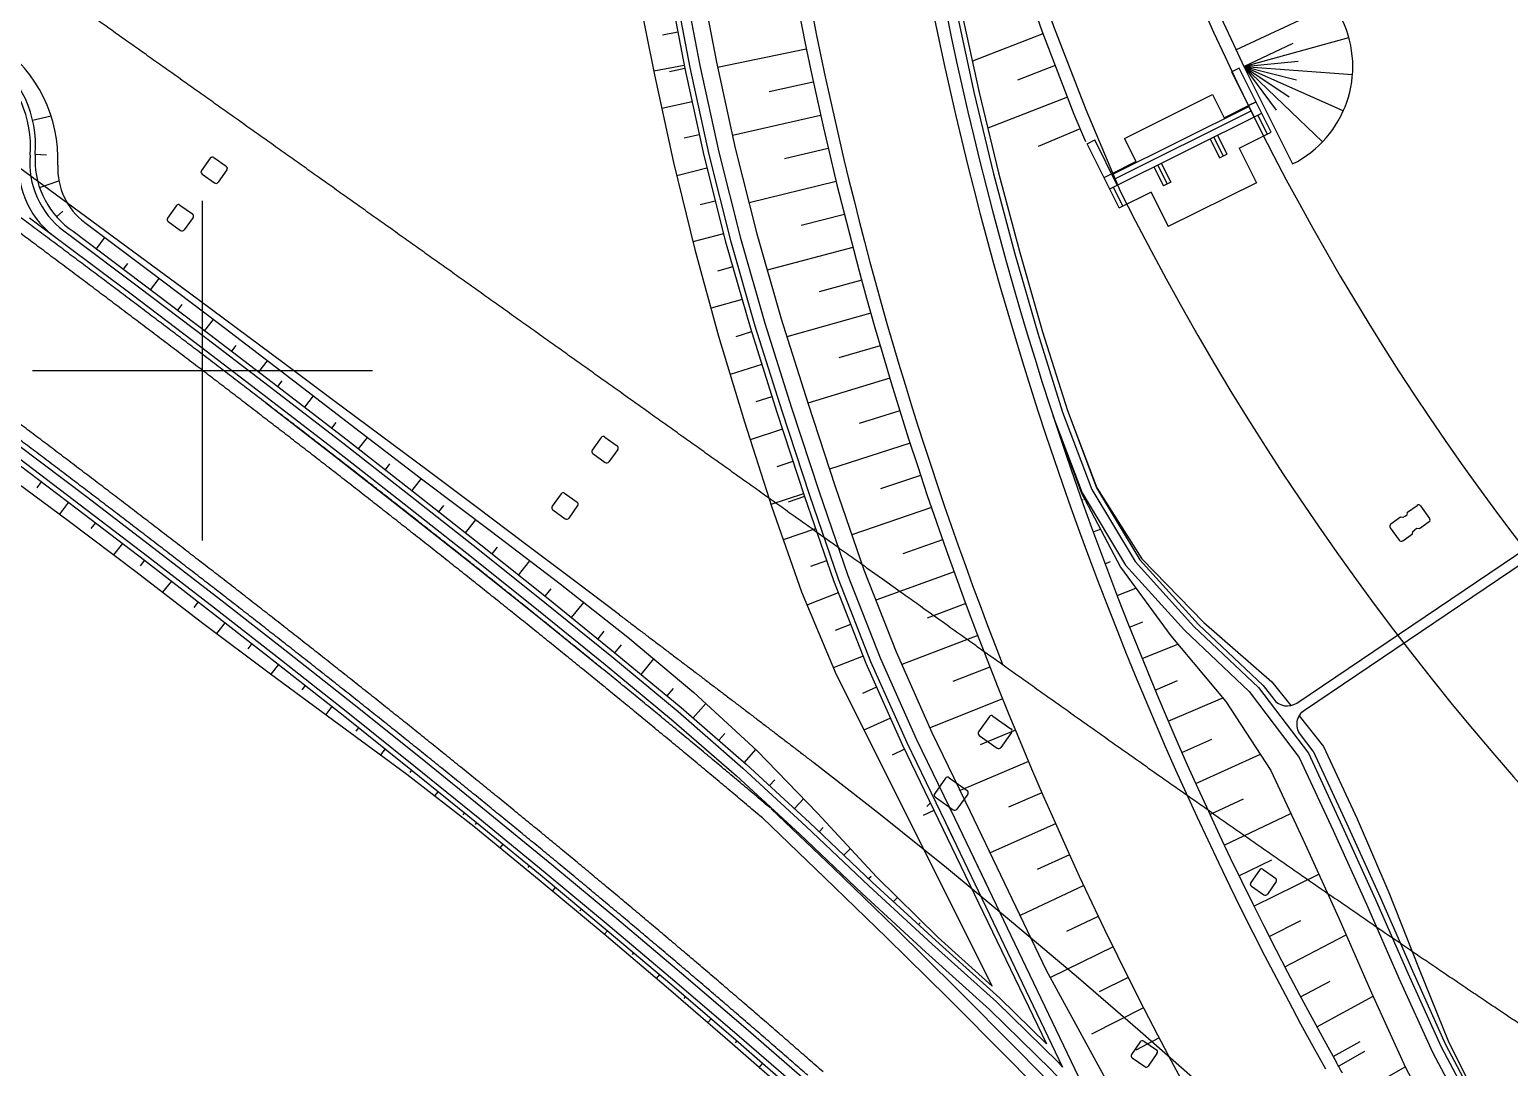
# Model space of a CAD drawing. Header units: inches. Extents: x 499362 to 502582, y 2541888 to 2545349.
# Drawn here: x 501089.8 to 501176.9, y 2543459 to 2543520.1 of the extents above; entities that cross this region are included whole.
import ezdxf

# ---------------------------------------------------------------- set-up
doc = ezdxf.new("R2010")
doc.units = ezdxf.units.IN
for name, color, linetype in [('0-段落划分', 2, 'Continuous'), ('坐标网', 2, 'Continuous'), ('桥-立柱', 5, 'Continuous')]:
    doc.layers.add(name, color=color, linetype=linetype)

# ---------------------------------------------------------------- blocks, each defined once
blk = doc.blocks.new('A$C035667EC')
at = {"layer": '桥-立柱', "color": 1, "linetype": 'Continuous'}
for p, q in [((501161.032, 2543517.809), (501160.584, 2543517.586)), ((501161.907, 2543514.928), (501160.584, 2543517.586)), ((501162.912, 2543514.031), (501161.032, 2543517.809)), ((501154.269, 2543513.666), (501159.461, 2543516.251)), ((501159.461, 2543516.251), (501160.141, 2543514.886)), ((501161.573, 2543515.599), (501162.021, 2543515.822)), ((501162.021, 2543515.822), (501161.573, 2543515.599)), ((501153.403, 2543510.694), (501162.355, 2543515.15)), ((501153.539, 2543511.543), (501161.596, 2543515.554)), ((501153.672, 2543511.275), (501161.729, 2543515.286)), ((501160.141, 2543514.886), (501161.573, 2543515.599)), ((501162.688, 2543513.92), (501162.131, 2543515.039)), ((501152.079, 2543513.353), (501152.527, 2543513.576)), ((501153.96, 2543509.575), (501152.079, 2543513.353)), ((501153.851, 2543510.917), (501152.527, 2543513.576)), ((501154.269, 2543513.666), (501154.949, 2543512.301)), ((501159.318, 2543513.638), (501159.875, 2543512.519)), ((501159.526, 2543513.742), (501160.083, 2543512.623)), ((501159.75, 2543513.854), (501160.307, 2543512.735)), ((501161.014, 2543513.087), (501161.301, 2543513.229)), ((501161.301, 2543513.229), (501162.912, 2543514.031)), ((501100.456, 2543512.512), (501099.934, 2543511.779)), ((501100.665, 2543512.548), (501101.398, 2543512.026)), ((501153.513, 2543511.587), (501154.949, 2543512.301)), ((501159.875, 2543512.519), (501160.307, 2543512.735)), ((501161.032, 2543513.096), (501162.046, 2543511.059)), ((501099.97, 2543511.57), (501100.703, 2543511.048)), ((501101.434, 2543511.817), (501100.912, 2543511.083)), ((501153.069, 2543511.365), (501153.516, 2543511.588)), ((501156.008, 2543511.991), (501156.565, 2543510.872)), ((501156.232, 2543512.102), (501156.789, 2543510.983)), ((501156.441, 2543512.206), (501156.998, 2543511.087)), ((501154.184, 2543509.686), (501153.627, 2543510.805)), ((501156.998, 2543511.087), (501156.565, 2543510.872)), ((501162.046, 2543511.059), (501156.854, 2543508.474)), ((501098.464, 2543509.71), (501097.942, 2543508.976)), ((501098.673, 2543509.745), (501099.407, 2543509.224)), ((501153.96, 2543509.575), (501155.858, 2543510.52)), ((501155.84, 2543510.511), (501156.854, 2543508.474)), ((501099.442, 2543509.015), (501098.921, 2543508.281)), ((501097.978, 2543508.767), (501098.711, 2543508.246)), ((501123.465, 2543496.056), (501122.942, 2543495.323)), ((501123.674, 2543496.091), (501124.407, 2543495.569)), ((501122.977, 2543495.114), (501123.71, 2543494.592)), ((501124.442, 2543495.359), (501123.919, 2543494.627)), ((501121.106, 2543492.749), (501120.584, 2543492.016)), ((501121.316, 2543492.784), (501122.048, 2543492.261)), ((501120.619, 2543491.807), (501121.352, 2543491.284)), ((501122.083, 2543492.052), (501121.561, 2543491.319)), ((501170.786, 2543491.432), (501170.664, 2543491.344)), ((501170.786, 2543491.432), (501170.907, 2543491.519)), ((501170.907, 2543491.519), (501170.93, 2543491.659)), ((501170.93, 2543491.659), (501171.499, 2543492.067)), ((501171.708, 2543492.033), (501172.233, 2543491.302)), ((501169.922, 2543490.749), (501170.447, 2543490.018)), ((501170.524, 2543491.367), (501169.956, 2543490.958)), ((501170.664, 2543491.344), (501170.524, 2543491.367)), ((501171.225, 2543490.393), (501171.247, 2543490.532)), ((501171.247, 2543490.532), (501171.369, 2543490.62)), ((501171.491, 2543490.707), (501171.369, 2543490.62)), ((501171.631, 2543490.684), (501171.491, 2543490.707)), ((501172.199, 2543491.093), (501171.631, 2543490.684)), ((501170.656, 2543489.984), (501171.225, 2543490.393)), ((501146.322, 2543479.633), (501145.685, 2543478.736)), ((501146.532, 2543479.668), (501147.591, 2543478.914)), ((501145.72, 2543478.527), (501146.779, 2543477.773)), ((501147.626, 2543478.705), (501146.989, 2543477.809)), ((501143.74, 2543476.002), (501143.102, 2543475.106)), ((501143.949, 2543476.038), (501145.008, 2543475.284)), ((501143.138, 2543474.897), (501144.197, 2543474.143)), ((501145.044, 2543475.075), (501144.406, 2543474.179)), ((501162.218, 2543470.602), (501161.705, 2543469.863)), ((501162.427, 2543470.64), (501163.166, 2543470.127)), ((501161.743, 2543469.654), (501162.482, 2543469.141)), ((501163.204, 2543469.918), (501162.691, 2543469.179)), ((501155.2, 2543460.489), (501154.687, 2543459.75)), ((501155.409, 2543460.527), (501156.148, 2543460.014)), ((501154.724, 2543459.541), (501155.464, 2543459.028)), ((501156.186, 2543459.805), (501155.673, 2543459.065))]:
    blk.add_line(p, q, dxfattribs=at)
for centre, start, end in [((501100.578, 2543512.425), 54.59591, 144.59591), ((501100.057, 2543511.692), 144.59591, 234.59591), ((501101.312, 2543511.904), 324.59591, 54.59591), ((501100.79, 2543511.17), 234.59591, 324.59591), ((501098.586, 2543509.623), 54.59591, 144.59591), ((501098.065, 2543508.89), 144.59591, 234.59591), ((501099.32, 2543509.102), 324.59591, 54.59591), ((501098.798, 2543508.368), 234.59591, 324.59591), ((501123.587, 2543495.969), 54.50943, 144.50943), ((501123.064, 2543495.236), 144.50943, 234.50943), ((501124.32, 2543495.447), 324.50943, 54.50943), ((501123.797, 2543494.714), 234.50943, 324.50943), ((501121.228, 2543492.662), 54.50943, 144.50943), ((501120.706, 2543491.929), 144.50943, 234.50943), ((501121.961, 2543492.139), 324.50943, 54.50943), ((501171.586, 2543491.946), 35.70599, 125.70599), ((501121.439, 2543491.406), 234.50943, 324.50943), ((501170.043, 2543490.837), 125.70599, 215.70599), ((501172.111, 2543491.215), 305.70599, 35.70599), ((501170.569, 2543490.106), 215.70599, 305.70599), ((501146.445, 2543479.546), 54.5715, 144.5715), ((501145.807, 2543478.649), 144.5715, 234.5715), ((501147.504, 2543478.792), 324.5715, 54.5715), ((501146.866, 2543477.896), 234.5715, 324.5715), ((501143.862, 2543475.915), 54.5715, 144.5715), ((501143.225, 2543475.019), 144.5715, 234.5715), ((501144.921, 2543475.162), 324.5715, 54.5715), ((501144.284, 2543474.266), 234.5715, 324.5715), ((501162.341, 2543470.517), 55.24214, 145.24214), ((501161.828, 2543469.777), 145.24214, 235.24214), ((501163.081, 2543470.004), 325.24214, 55.24214), ((501162.567, 2543469.264), 235.24214, 325.24214), ((501155.323, 2543460.403), 55.24214, 145.24214), ((501154.81, 2543459.664), 145.24214, 235.24214), ((501156.062, 2543459.89), 325.24214, 55.24214), ((501155.549, 2543459.151), 235.24214, 325.24214)]:
    blk.add_arc(centre, 0.15, start, end, dxfattribs=at)
blk = doc.blocks.new('A$C3A006F90')
at = {"layer": '0-段落划分', "color": 2, "linetype": 'Continuous'}
for p, q in [((501160.834, 2543518.887), (501165.712, 2543521.156)), ((501127.983, 2543519.922), (501127.077, 2543519.751)), ((501149.472, 2543519.82), (501145.319, 2543518.217)), ((501161.296, 2543517.903), (501167.479, 2543519.616)), ((501161.296, 2543517.903), (501164.195, 2543519.277)), ((501135.543, 2543518.928), (501130.318, 2543517.848)), ((501128.355, 2543517.957), (501126.559, 2543517.617)), ((501128.389, 2543517.777), (501127.497, 2543517.581)), ((501150.192, 2543517.955), (501147.972, 2543517.097)), ((501161.296, 2543517.903), (501164.489, 2543518.217)), ((501161.296, 2543517.903), (501164.165, 2543512.164)), ((501161.296, 2543517.903), (501163.201, 2543515.322)), ((501161.296, 2543517.903), (501165.934, 2543513.469)), ((501161.296, 2543517.903), (501163.961, 2543516.116)), ((501161.296, 2543517.903), (501167.159, 2543515.296)), ((501161.296, 2543517.903), (501164.407, 2543517.121)), ((501161.296, 2543517.903), (501167.695, 2543517.428)), ((501135.956, 2543516.971), (501133.356, 2543516.41)), ((501128.817, 2543515.823), (501127.031, 2543515.432)), ((501150.912, 2543516.089), (501146.224, 2543514.279)), ((501089.999, 2543514.735), (501091.085, 2543514.989)), ((501136.387, 2543515.018), (501131.194, 2543513.847)), ((501151.66, 2543514.234), (501149.199, 2543513.191)), ((501129.245, 2543513.869), (501128.351, 2543513.674)), ((501090.154, 2543512.749), (501090.819, 2543512.699)), ((501136.836, 2543513.069), (501134.253, 2543512.463)), ((501129.696, 2543511.921), (501127.916, 2543511.473)), ((501090.403, 2543510.778), (501091.547, 2543511.164)), ((501137.302, 2543511.124), (501132.171, 2543509.871)), ((501130.184, 2543509.982), (501129.289, 2543509.756)), ((501091.401, 2543509.06), (501091.769, 2543509.386)), ((501137.785, 2543509.183), (501135.231, 2543508.535)), ((501130.673, 2543508.042), (501128.871, 2543507.588)), ((501093.753, 2543507.169), (501094.252, 2543507.833)), ((501138.286, 2543507.247), (501133.241, 2543505.919)), ((501095.353, 2543505.969), (501095.602, 2543506.301)), ((501096.95, 2543504.766), (501097.452, 2543505.428)), ((501131.209, 2543506.116), (501130.306, 2543505.857)), ((501138.804, 2543505.315), (501136.305, 2543504.633)), ((501098.545, 2543503.558), (501098.796, 2543503.89)), ((501131.76, 2543504.193), (501129.933, 2543503.669)), ((501100.139, 2543502.351), (501100.642, 2543503.014)), ((501139.339, 2543503.388), (501134.398, 2543501.992)), ((501132.319, 2543502.273), (501131.402, 2543501.984)), ((501101.729, 2543501.137), (501101.982, 2543501.468)), ((501139.892, 2543501.466), (501137.453, 2543500.753)), ((501103.318, 2543499.923), (501103.824, 2543500.584)), ((501132.92, 2543500.365), (501131.061, 2543499.78)), ((501104.439, 2543499.065), (501104.693, 2543499.396)), ((501140.461, 2543499.549), (501135.629, 2543498.09)), ((501106.022, 2543497.843), (501106.534, 2543498.505)), ((501133.521, 2543498.458), (501132.579, 2543498.161)), ((501141.048, 2543497.637), (501138.657, 2543496.892)), ((501107.605, 2543496.621), (501107.862, 2543496.953)), ((501109.185, 2543495.395), (501109.71, 2543496.067)), ((501134.134, 2543496.554), (501132.239, 2543495.932)), ((501150.452, 2543496.173), (501150.471, 2543496.179)), ((501141.652, 2543495.73), (501136.904, 2543494.204)), ((501110.762, 2543494.164), (501111.031, 2543494.509)), ((501134.757, 2543494.653), (501133.803, 2543494.34)), ((501151.093, 2543494.278), (501151.179, 2543494.308)), ((501090.509, 2543493.462), (501090.239, 2543493.106)), ((501112.339, 2543492.934), (501112.889, 2543493.639)), ((501142.273, 2543493.829), (501139.914, 2543493.047)), ((501135.38, 2543492.753), (501133.459, 2543492.123)), ((501135.436, 2543492.584), (501134.48, 2543492.254)), ((501151.752, 2543492.39), (501151.834, 2543492.419)), ((501092.103, 2543492.255), (501091.575, 2543491.558)), ((501113.909, 2543491.695), (501114.199, 2543492.062)), ((501142.911, 2543491.934), (501138.221, 2543490.331)), ((501093.694, 2543491.043), (501093.432, 2543490.701)), ((501115.479, 2543490.456), (501116.084, 2543491.223)), ((501136.087, 2543490.693), (501134.183, 2543490.037)), ((501152.429, 2543490.508), (501152.856, 2543490.663)), ((501095.283, 2543489.828), (501094.766, 2543489.152)), ((501143.566, 2543490.044), (501141.226, 2543489.221)), ((501096.581, 2543488.835), (501096.324, 2543488.502)), ((501117.046, 2543489.213), (501117.364, 2543489.612)), ((501118.608, 2543487.965), (501119.275, 2543488.8)), ((501136.738, 2543488.802), (501135.79, 2543488.475)), ((501144.238, 2543488.16), (501139.629, 2543486.493)), ((501153.123, 2543488.632), (501153.458, 2543488.758)), ((501098.164, 2543487.613), (501097.653, 2543486.952)), ((501120.171, 2543486.716), (501120.52, 2543487.152)), ((501153.835, 2543486.763), (501154.941, 2543487.19)), ((501099.747, 2543486.391), (501099.494, 2543486.063)), ((501121.727, 2543485.459), (501122.447, 2543486.349)), ((501137.42, 2543486.922), (501135.577, 2543486.198)), ((501144.927, 2543486.283), (501142.651, 2543485.437)), ((501101.327, 2543485.164), (501100.83, 2543484.527)), ((501123.281, 2543484.201), (501123.649, 2543484.656)), ((501138.151, 2543485.06), (501137.251, 2543484.707)), ((501154.564, 2543484.901), (501155.36, 2543485.217)), ((501102.903, 2543483.934), (501102.666, 2543483.629)), ((501124.279, 2543483.395), (501124.656, 2543483.852)), ((501145.633, 2543484.411), (501141.157, 2543482.701)), ((501155.31, 2543483.045), (501157.404, 2543483.898)), ((501104.48, 2543482.703), (501104.024, 2543482.125)), ((501125.82, 2543482.12), (501126.569, 2543483.026)), ((501138.882, 2543483.198), (501137.125, 2543482.509)), ((501146.355, 2543482.546), (501144.173, 2543481.69)), ((501106.05, 2543481.464), (501105.843, 2543481.202)), ((501127.361, 2543480.846), (501127.733, 2543481.295)), ((501139.677, 2543481.364), (501138.855, 2543480.997)), ((501156.073, 2543481.197), (501157.403, 2543481.753)), ((501107.62, 2543480.225), (501107.249, 2543479.755)), ((501128.887, 2543479.553), (501129.631, 2543480.407)), ((501147.094, 2543480.688), (501142.824, 2543478.968)), ((501156.854, 2543479.355), (501160.055, 2543480.73)), ((501140.491, 2543479.537), (501138.931, 2543478.841)), ((501109.186, 2543478.981), (501109.022, 2543478.776)), ((501130.396, 2543478.24), (501130.749, 2543478.645)), ((501147.849, 2543478.836), (501145.777, 2543477.98)), ((501110.748, 2543477.733), (501110.472, 2543477.386)), ((501131.904, 2543476.927), (501132.572, 2543477.694)), ((501141.314, 2543477.714), (501140.59, 2543477.364)), ((501157.652, 2543477.521), (501159.415, 2543478.298)), ((501148.622, 2543476.991), (501144.595, 2543475.284)), ((501158.467, 2543475.695), (501162.27, 2543477.413)), ((501112.311, 2543476.484), (501112.196, 2543476.342)), ((501133.377, 2543475.573), (501133.684, 2543475.906)), ((501113.866, 2543475.226), (501113.663, 2543474.975)), ((501149.41, 2543475.153), (501147.445, 2543474.3)), ((501134.847, 2543474.217), (501135.386, 2543474.802)), ((501143.053, 2543474.112), (501142.424, 2543473.808)), ((501142.646, 2543474.348), (501142.812, 2543474.515)), ((501159.299, 2543473.876), (501161.273, 2543474.79)), ((501115.42, 2543473.968), (501115.332, 2543473.859)), ((501116.133, 2543473.392), (501116.05, 2543473.291)), ((501150.215, 2543473.322), (501146.362, 2543471.607)), ((501160.147, 2543472.065), (501164.071, 2543473.926)), ((501136.309, 2543472.853), (501136.541, 2543473.097)), ((501117.679, 2543472.124), (501117.513, 2543471.922)), ((501137.759, 2543471.475), (501138.135, 2543471.871)), ((501151.037, 2543471.499), (501149.14, 2543470.634)), ((501119.226, 2543470.856), (501119.143, 2543470.754)), ((501161.013, 2543470.262), (501162.954, 2543471.205)), ((501139.208, 2543470.097), (501139.352, 2543470.248)), ((501151.874, 2543469.683), (501148.125, 2543467.933)), ((501161.895, 2543468.467), (501165.707, 2543470.363)), ((501120.768, 2543469.582), (501120.599, 2543469.379)), ((501140.678, 2543468.74), (501140.908, 2543468.991)), ((501122.306, 2543468.304), (501122.22, 2543468.201)), ((501152.728, 2543467.874), (501150.867, 2543466.985)), ((501123.844, 2543467.025), (501123.669, 2543466.817)), ((501142.15, 2543467.387), (501142.242, 2543467.487)), ((501162.794, 2543466.681), (501164.656, 2543467.629)), ((501163.71, 2543464.903), (501167.319, 2543466.783)), ((501125.372, 2543465.735), (501125.282, 2543465.629)), ((501153.599, 2543466.074), (501149.911, 2543464.271)), ((501126.901, 2543464.445), (501126.717, 2543464.227)), ((501154.485, 2543464.281), (501152.786, 2543463.431)), ((501164.642, 2543463.133), (501166.376, 2543464.057)), ((501128.424, 2543463.15), (501128.329, 2543463.038)), ((501165.591, 2543461.372), (501168.905, 2543463.178)), ((501129.943, 2543461.848), (501129.747, 2543461.62)), ((501155.387, 2543462.496), (501152.332, 2543460.934)), ((501131.461, 2543460.547), (501131.36, 2543460.43)), ((501156.305, 2543460.719), (501154.939, 2543460.005)), ((501166.556, 2543459.621), (501168.137, 2543460.501)), ((501132.97, 2543459.234), (501132.765, 2543458.998)), ((501166.866, 2543459.066), (501168.422, 2543459.938)), ((501167.852, 2543457.326), (501170.792, 2543459.012))]:
    blk.add_line(p, q, dxfattribs=at)
at = {"layer": '0-段落划分', "color": 2, "flags": 128}
for points in [[(501140.923, 2543487.083), (501140.027, 2543487.721), (501139.132, 2543488.36, -0.000001), (501138.236, 2543488.999, -0.000002), (501137.34, 2543489.638, -0.000002), (501136.445, 2543490.277, -0.000003), (501135.549, 2543490.916, -0.000003), (501134.653, 2543491.555, -0.000004), (501133.758, 2543492.194, -0.000004), (501132.862, 2543492.833, -0.000005), (501131.966, 2543493.472, -0.000005), (501131.071, 2543494.111, -0.000006), (501130.175, 2543494.75, -0.000006), (501129.279, 2543495.389, -0.000007), (501128.383, 2543496.027, -0.000007), (501127.488, 2543496.666, -0.000007), (501126.592, 2543497.305, -0.000008), (501125.696, 2543497.944, -0.000008), (501124.8, 2543498.582, -0.000009), (501123.904, 2543499.221, -0.000009), (501123.008, 2543499.86, -0.00001), (501122.112, 2543500.498, -0.00001), (501121.216, 2543501.137, -0.000011), (501120.32, 2543501.776, -0.000011), (501119.424, 2543502.414, -0.000012), (501118.528, 2543503.053, -0.000012), (501117.632, 2543503.691, -0.000013), (501116.736, 2543504.329, -0.000013), (501115.84, 2543504.968, -0.000014), (501114.944, 2543505.606, -0.000014), (501114.048, 2543506.244, -0.000015), (501113.151, 2543506.882, -0.000015), (501112.255, 2543507.521, -0.000016), (501111.359, 2543508.159, -0.000016), (501110.462, 2543508.797, -0.000017), (501109.566, 2543509.435, -0.000017), (501108.67, 2543510.073, -0.000018), (501107.773, 2543510.71, -0.000018), (501106.876, 2543511.348, -0.000019), (501105.98, 2543511.986, -0.000019), (501105.083, 2543512.624, -0.00002), (501104.186, 2543513.261, -0.00002), (501103.29, 2543513.899, -0.00002), (501102.393, 2543514.536, -0.000021), (501101.496, 2543515.174, -0.000021), (501100.599, 2543515.811, -0.000022), (501099.702, 2543516.448, -0.000022), (501098.805, 2543517.085, -0.000023), (501097.908, 2543517.722, -0.000023), (501097.011, 2543518.359, -0.000024), (501096.114, 2543518.996, -0.000024), (501095.216, 2543519.633, -0.000025), (501094.319, 2543520.27, -0.000025), (501093.422, 2543520.906, -0.000026), (501092.524, 2543521.543, -0.000026), (501091.627, 2543522.179, -0.000027), (501090.729, 2543522.816, -0.000027), (501089.831, 2543523.452, -0.000028)], [(501132.96, 2543473.666, -0.000144), (501132.665, 2543473.915, -0.000209), (501132.235, 2543474.277, -0.000208), (501131.805, 2543474.639, -0.000207), (501131.375, 2543475, -0.000205), (501130.944, 2543475.361, -0.000204), (501130.513, 2543475.722, -0.000203), (501130.082, 2543476.082, -0.000202), (501129.65, 2543476.442, -0.000201), (501129.219, 2543476.802, -0.0002), (501128.787, 2543477.161, -0.000199), (501128.355, 2543477.52, -0.000198), (501127.922, 2543477.879, -0.000197), (501127.49, 2543478.237, -0.000196), (501127.057, 2543478.595, -0.000195), (501126.623, 2543478.952, -0.000193), (501126.19, 2543479.309, -0.000192), (501125.756, 2543479.666, -0.000191), (501125.322, 2543480.023, -0.00019), (501124.888, 2543480.379, -0.000189), (501124.454, 2543480.734, -0.000188), (501124.019, 2543481.09, -0.000187), (501123.584, 2543481.445, -0.000186), (501123.149, 2543481.8, -0.000185), (501122.714, 2543482.154, -0.000184), (501122.278, 2543482.508, -0.000183), (501121.842, 2543482.862, -0.000182), (501121.406, 2543483.215, -0.00018), (501120.97, 2543483.568, -0.000179), (501120.534, 2543483.921, -0.000178), (501120.097, 2543484.273, -0.000177), (501119.66, 2543484.625, -0.000176), (501119.223, 2543484.977, -0.000175), (501118.786, 2543485.329, -0.000174), (501118.348, 2543485.68, -0.000173), (501117.91, 2543486.031, -0.000172), (501117.472, 2543486.381, -0.000171), (501117.034, 2543486.731, -0.00017), (501116.596, 2543487.081, -0.000169), (501116.157, 2543487.431, -0.000167), (501115.718, 2543487.78, -0.000166), (501115.279, 2543488.129, -0.000165), (501114.84, 2543488.477, -0.000164), (501114.401, 2543488.826, -0.000163), (501113.961, 2543489.174, -0.000162), (501113.521, 2543489.521, -0.000161), (501113.081, 2543489.869, -0.00016), (501112.641, 2543490.216, -0.000159), (501112.201, 2543490.563, -0.000158), (501111.76, 2543490.909, -0.000157), (501111.319, 2543491.255, -0.000156), (501110.878, 2543491.601, -0.000155), (501110.437, 2543491.947, -0.000153), (501109.996, 2543492.292, -0.000152), (501109.554, 2543492.637, -0.000151), (501109.113, 2543492.982, -0.00015), (501108.671, 2543493.327, -0.000149), (501108.229, 2543493.671, -0.000148), (501107.787, 2543494.015, -0.000147), (501107.344, 2543494.358, -0.000146), (501106.902, 2543494.702, -0.000145), (501106.459, 2543495.045, -0.000144), (501106.016, 2543495.388, -0.000143), (501105.573, 2543495.73, -0.000142), (501105.13, 2543496.073, -0.000141), (501104.687, 2543496.415, -0.000139), (501104.243, 2543496.756, -0.000138), (501103.799, 2543497.098, -0.000137), (501103.355, 2543497.439, -0.000136), (501102.911, 2543497.78, -0.000135), (501102.467, 2543498.121, -0.000134), (501102.023, 2543498.461, -0.000133), (501101.578, 2543498.802, -0.000132), (501101.134, 2543499.142, -0.000131), (501100.689, 2543499.481, -0.00013), (501100.244, 2543499.821, -0.000129), (501099.799, 2543500.16, -0.000128), (501099.354, 2543500.499, -0.000126), (501098.912, 2543500.835, -0.000124), (501098.466, 2543501.174, -0.000123), (501098.02, 2543501.512, -0.000122), (501097.574, 2543501.85, -0.000121), (501097.129, 2543502.188, -0.00012), (501096.682, 2543502.526, -0.000119), (501096.236, 2543502.863, -0.000117), (501095.79, 2543503.2, -0.000116), (501095.343, 2543503.537, -0.000115), (501094.897, 2543503.873, -0.000114), (501094.45, 2543504.21, -0.000113), (501094.003, 2543504.546, -0.000112), (501093.556, 2543504.882, -0.000111), (501093.109, 2543505.218, -0.00011), (501092.662, 2543505.553, -0.000109), (501092.214, 2543505.889, -0.000108), (501091.767, 2543506.224, -0.000107), (501091.319, 2543506.559, -0.000106), (501090.872, 2543506.893, -0.000105), (501090.424, 2543507.228, -0.000104), (501089.976, 2543507.562, -0.000103), (501089.528, 2543507.896, -0.000102), (501089.08, 2543508.23, -0.000101)], [(501133.443, 2543474.239, -0.000144), (501133.148, 2543474.488, -0.000209), (501132.718, 2543474.851, -0.000208), (501132.288, 2543475.213, -0.000207), (501131.857, 2543475.575, -0.000206), (501131.426, 2543475.936, -0.000205), (501130.994, 2543476.297, -0.000204), (501130.563, 2543476.658, -0.000203), (501130.131, 2543477.018, -0.000202), (501129.699, 2543477.378, -0.0002), (501129.266, 2543477.738, -0.000199), (501128.834, 2543478.097, -0.000198), (501128.401, 2543478.456, -0.000197), (501127.968, 2543478.815, -0.000196), (501127.534, 2543479.173, -0.000195), (501127.101, 2543479.531, -0.000194), (501126.667, 2543479.888, -0.000193), (501126.233, 2543480.245, -0.000192), (501125.798, 2543480.602, -0.000191), (501125.364, 2543480.959, -0.00019), (501124.929, 2543481.315, -0.000188), (501124.494, 2543481.671, -0.000187), (501124.058, 2543482.026, -0.000186), (501123.623, 2543482.381, -0.000185), (501123.187, 2543482.736, -0.000184), (501122.751, 2543483.09, -0.000183), (501122.315, 2543483.444, -0.000182), (501121.878, 2543483.798, -0.000181), (501121.442, 2543484.151, -0.00018), (501121.005, 2543484.504, -0.000179), (501120.568, 2543484.857, -0.000178), (501120.131, 2543485.21, -0.000176), (501119.693, 2543485.562, -0.000175), (501119.255, 2543485.913, -0.000174), (501118.817, 2543486.265, -0.000173), (501118.379, 2543486.616, -0.000172), (501117.941, 2543486.967, -0.000171), (501117.502, 2543487.317, -0.00017), (501117.063, 2543487.667, -0.000169), (501116.624, 2543488.017, -0.000168), (501116.185, 2543488.367, -0.000167), (501115.746, 2543488.716, -0.000166), (501115.306, 2543489.065, -0.000165), (501114.866, 2543489.413, -0.000163), (501114.426, 2543489.762, -0.000162), (501113.986, 2543490.11, -0.000161), (501113.546, 2543490.457, -0.00016), (501113.105, 2543490.805, -0.000159), (501112.665, 2543491.152, -0.000158), (501112.224, 2543491.499, -0.000157), (501111.782, 2543491.845, -0.000156), (501111.341, 2543492.191, -0.000155), (501110.9, 2543492.537, -0.000154), (501110.458, 2543492.883, -0.000153), (501110.016, 2543493.228, -0.000152), (501109.574, 2543493.573, -0.00015), (501109.132, 2543493.918, -0.000149), (501108.69, 2543494.263, -0.000148), (501108.247, 2543494.607, -0.000147), (501107.804, 2543494.951, -0.000146), (501107.361, 2543495.294, -0.000145), (501106.918, 2543495.638, -0.000144), (501106.475, 2543495.981, -0.000143), (501106.032, 2543496.324, -0.000142), (501105.588, 2543496.666, -0.000141), (501105.144, 2543497.009, -0.00014), (501104.701, 2543497.351, -0.000139), (501104.257, 2543497.692, -0.000138), (501103.812, 2543498.034, -0.000136), (501103.368, 2543498.375, -0.000135), (501102.924, 2543498.716, -0.000134), (501102.479, 2543499.057, -0.000133), (501102.034, 2543499.397, -0.000132), (501101.589, 2543499.738, -0.000131), (501101.144, 2543500.077, -0.00013), (501100.699, 2543500.417, -0.000129), (501100.253, 2543500.757, -0.000128), (501099.808, 2543501.096, -0.000126), (501099.366, 2543501.432, -0.000124), (501098.92, 2543501.771, -0.000123), (501098.474, 2543502.109, -0.000122), (501098.028, 2543502.448, -0.000121), (501097.582, 2543502.786, -0.00012), (501097.135, 2543503.123, -0.000119), (501096.689, 2543503.461, -0.000117), (501096.242, 2543503.798, -0.000116), (501095.795, 2543504.135, -0.000115), (501095.348, 2543504.472, -0.000114), (501094.901, 2543504.809, -0.000113), (501094.454, 2543505.145, -0.000112), (501094.007, 2543505.482, -0.000111), (501093.56, 2543505.817, -0.00011), (501093.112, 2543506.153, -0.000109), (501092.664, 2543506.489, -0.000108), (501092.217, 2543506.824, -0.000107), (501091.769, 2543507.159, -0.000106), (501091.321, 2543507.494, -0.000105), (501090.873, 2543507.829, -0.000104), (501090.425, 2543508.163, -0.000103), (501089.976, 2543508.497, -0.000102), (501089.528, 2543508.831, -0.000101), (501089.079, 2543509.165, -0.0001)], [(501135.623, 2543458.517, -0.000226), (501135.207, 2543458.882, -0.000224), (501134.789, 2543459.246, -0.000223), (501134.372, 2543459.611, -0.000222), (501133.954, 2543459.974, -0.000221), (501133.536, 2543460.338, -0.00022), (501133.118, 2543460.701, -0.000219), (501132.699, 2543461.064, -0.000218), (501132.28, 2543461.426, -0.000217), (501131.86, 2543461.788, -0.000216), (501131.441, 2543462.15, -0.000215), (501131.021, 2543462.511, -0.000214), (501130.6, 2543462.872, -0.000213), (501130.179, 2543463.232, -0.000212), (501129.758, 2543463.592, -0.000211), (501129.337, 2543463.952, -0.00021), (501128.915, 2543464.312, -0.000209), (501128.494, 2543464.671, -0.000208), (501128.071, 2543465.03, -0.000207), (501127.649, 2543465.388, -0.000206), (501127.226, 2543465.746, -0.000205), (501126.803, 2543466.104, -0.000204), (501126.379, 2543466.461, -0.000203), (501125.956, 2543466.818, -0.000202), (501125.531, 2543467.175, -0.000201), (501125.107, 2543467.532, -0.0002), (501124.682, 2543467.888, -0.000199), (501124.258, 2543468.243, -0.000198), (501123.832, 2543468.599, -0.000197), (501123.407, 2543468.954, -0.000196), (501122.981, 2543469.308, -0.000195), (501122.555, 2543469.663, -0.000194), (501122.129, 2543470.017, -0.000193), (501121.702, 2543470.371, -0.000192), (501121.275, 2543470.724, -0.00019), (501120.848, 2543471.077, -0.000189), (501120.42, 2543471.43, -0.000188), (501119.993, 2543471.782, -0.000187), (501119.565, 2543472.134, -0.000186), (501119.136, 2543472.486, -0.000185), (501118.708, 2543472.838, -0.000184), (501118.279, 2543473.189, -0.000183), (501117.85, 2543473.54, -0.000182), (501117.421, 2543473.89, -0.000181), (501116.991, 2543474.24, -0.00018), (501116.561, 2543474.59, -0.000179), (501116.131, 2543474.94, -0.000178), (501115.701, 2543475.289, -0.000177), (501115.27, 2543475.638, -0.000176), (501114.839, 2543475.987, -0.000175), (501114.408, 2543476.336, -0.000174), (501113.977, 2543476.684, -0.000173), (501113.545, 2543477.031, -0.000172), (501113.113, 2543477.379, -0.000171), (501112.681, 2543477.726, -0.00017), (501112.249, 2543478.073, -0.000169), (501111.816, 2543478.42, -0.000168), (501111.383, 2543478.766, -0.000167), (501110.95, 2543479.112, -0.000166), (501110.517, 2543479.458, -0.000165), (501110.083, 2543479.804, -0.000164), (501109.649, 2543480.149, -0.000163), (501109.215, 2543480.494, -0.000162), (501108.781, 2543480.839, -0.000161), (501108.347, 2543481.183, -0.00016), (501107.912, 2543481.527, -0.000158), (501107.477, 2543481.871, -0.000157), (501107.042, 2543482.214, -0.000156), (501106.606, 2543482.558, -0.000155), (501106.171, 2543482.901, -0.000154), (501105.735, 2543483.244, -0.000153), (501105.299, 2543483.586, -0.000152), (501104.863, 2543483.928, -0.000151), (501104.426, 2543484.27, -0.00015), (501103.99, 2543484.612, -0.000149), (501103.553, 2543484.954, -0.000148), (501103.116, 2543485.295, -0.000147), (501102.678, 2543485.636, -0.000146), (501102.241, 2543485.976, -0.000145), (501101.803, 2543486.317, -0.000144), (501101.365, 2543486.657, -0.000143), (501100.927, 2543486.997, -0.000142), (501100.489, 2543487.337, -0.000141), (501100.05, 2543487.676, -0.00014), (501099.611, 2543488.015, -0.000139), (501099.172, 2543488.354, -0.000138), (501098.733, 2543488.693, -0.000137), (501098.294, 2543489.032, -0.000136), (501097.855, 2543489.37, -0.000135), (501097.415, 2543489.708, -0.000134), (501096.975, 2543490.046, -0.000133), (501096.535, 2543490.383, -0.000132), (501096.095, 2543490.721, -0.000131), (501095.654, 2543491.058, -0.00013), (501095.214, 2543491.395, -0.000129), (501094.773, 2543491.731, -0.000127), (501094.332, 2543492.068, -0.000126), (501093.891, 2543492.404, -0.000125), (501093.449, 2543492.74, -0.000125), (501093.007, 2543493.076, -0.000124), (501092.566, 2543493.412, -0.000123), (501092.124, 2543493.747, -0.000122), (501091.682, 2543494.082, -0.000121), (501091.24, 2543494.417, -0.00012), (501090.797, 2543494.752, -0.000119), (501090.355, 2543495.087, -0.000117), (501089.912, 2543495.421, -0.000116), (501089.469, 2543495.755, -0.000115), (501089.026, 2543496.089, -0.000114)], [(501136.535, 2543458.715, -0.000227), (501136.118, 2543459.081, -0.000226), (501135.7, 2543459.446, -0.000225), (501135.283, 2543459.811, -0.000224), (501134.865, 2543460.176, -0.000223), (501134.446, 2543460.54, -0.000222), (501134.028, 2543460.904, -0.000221), (501133.609, 2543461.268, -0.00022), (501133.19, 2543461.631, -0.000219), (501132.77, 2543461.994, -0.000218), (501132.35, 2543462.356, -0.000217), (501131.93, 2543462.718, -0.000216), (501131.509, 2543463.08, -0.000215), (501131.088, 2543463.441, -0.000214), (501130.667, 2543463.802, -0.000213), (501130.246, 2543464.163, -0.000212), (501129.824, 2543464.523, -0.000211), (501129.402, 2543464.883, -0.00021), (501128.979, 2543465.242, -0.000208), (501128.557, 2543465.601, -0.000207), (501128.134, 2543465.96, -0.000206), (501127.71, 2543466.319, -0.000205), (501127.287, 2543466.677, -0.000204), (501126.863, 2543467.035, -0.000203), (501126.439, 2543467.392, -0.000202), (501126.014, 2543467.749, -0.000201), (501125.589, 2543468.106, -0.0002), (501125.164, 2543468.462, -0.000199), (501124.739, 2543468.819, -0.000198), (501124.313, 2543469.174, -0.000197), (501123.887, 2543469.53, -0.000196), (501123.461, 2543469.885, -0.000195), (501123.034, 2543470.24, -0.000194), (501122.608, 2543470.594, -0.000193), (501122.18, 2543470.948, -0.000192), (501121.753, 2543471.302, -0.000191), (501121.325, 2543471.655, -0.00019), (501120.898, 2543472.008, -0.000189), (501120.469, 2543472.361, -0.000188), (501120.041, 2543472.714, -0.000187), (501119.612, 2543473.066, -0.000186), (501119.183, 2543473.418, -0.000185), (501118.754, 2543473.769, -0.000184), (501118.325, 2543474.12, -0.000183), (501117.895, 2543474.471, -0.000182), (501117.465, 2543474.822, -0.000181), (501117.034, 2543475.172, -0.000179), (501116.604, 2543475.522, -0.000178), (501116.173, 2543475.872, -0.000177), (501115.742, 2543476.221, -0.000176), (501115.311, 2543476.57, -0.000175), (501114.879, 2543476.919, -0.000174), (501114.447, 2543477.267, -0.000173), (501114.015, 2543477.616, -0.000172), (501113.583, 2543477.963, -0.000171), (501113.151, 2543478.311, -0.00017), (501112.718, 2543478.658, -0.000169), (501112.285, 2543479.005, -0.000168), (501111.852, 2543479.352, -0.000167), (501111.418, 2543479.698, -0.000166), (501110.984, 2543480.044, -0.000165), (501110.55, 2543480.39, -0.000164), (501110.116, 2543480.736, -0.000163), (501109.682, 2543481.081, -0.000162), (501109.247, 2543481.426, -0.000161), (501108.812, 2543481.771, -0.00016), (501108.377, 2543482.115, -0.000159), (501107.942, 2543482.459, -0.000158), (501107.506, 2543482.803, -0.000157), (501107.071, 2543483.147, -0.000156), (501106.635, 2543483.49, -0.000155), (501106.198, 2543483.833, -0.000154), (501105.762, 2543484.176, -0.000153), (501105.325, 2543484.519, -0.000152), (501104.889, 2543484.861, -0.00015), (501104.452, 2543485.203, -0.000149), (501104.014, 2543485.545, -0.000148), (501103.577, 2543485.886, -0.000147), (501103.139, 2543486.227, -0.000146), (501102.701, 2543486.568, -0.000145), (501102.263, 2543486.909, -0.000144), (501101.825, 2543487.249, -0.000143), (501101.387, 2543487.59, -0.000142), (501100.948, 2543487.93, -0.000141), (501100.509, 2543488.269, -0.00014), (501100.07, 2543488.609, -0.000139), (501099.631, 2543488.948, -0.000138), (501099.191, 2543489.287, -0.000137), (501098.752, 2543489.626, -0.000136), (501098.312, 2543489.964, -0.000135), (501097.872, 2543490.303, -0.000134), (501097.432, 2543490.641, -0.000133), (501096.991, 2543490.979, -0.000132), (501096.551, 2543491.316, -0.000131), (501096.11, 2543491.653, -0.00013), (501095.669, 2543491.991, -0.000129), (501095.228, 2543492.328, -0.000128), (501094.787, 2543492.664, -0.000127), (501094.345, 2543493.001, -0.000126), (501093.904, 2543493.337, -0.000125), (501093.461, 2543493.673, -0.000124), (501093.019, 2543494.009, -0.000123), (501092.577, 2543494.345, -0.000122), (501092.135, 2543494.68, -0.000121), (501091.693, 2543495.015, -0.00012), (501091.25, 2543495.35, -0.000119), (501090.807, 2543495.685, -0.000117), (501090.364, 2543496.019, -0.000116), (501089.921, 2543496.354, -0.000115), (501089.478, 2543496.688, -0.000114), (501089.034, 2543497.022, -0.000113)], [(501177.894, 2543461.299, 0.000386), (501176.98, 2543461.908, 0.000376), (501176.067, 2543462.52, 0.000367), (501175.155, 2543463.132, 0.000357), (501174.244, 2543463.746, 0.000348), (501173.333, 2543464.361, 0.000338), (501172.424, 2543464.978, 0.000329), (501171.515, 2543465.595, 0.000319), (501170.607, 2543466.214, 0.00031), (501169.7, 2543466.834, 0.0003), (501168.793, 2543467.456, 0.000291), (501167.887, 2543468.078, 0.000281), (501166.982, 2543468.701, 0.000272), (501166.077, 2543469.326, 0.000262), (501165.173, 2543469.951, 0.000253), (501164.27, 2543470.577, 0.000243), (501163.367, 2543471.205, 0.000234), (501162.465, 2543471.833, 0.000224), (501161.564, 2543472.462, 0.000215), (501160.663, 2543473.091, 0.000205), (501159.762, 2543473.722, 0.000196), (501158.862, 2543474.353, 0.000186), (501157.962, 2543474.985, 0.000176), (501157.063, 2543475.618, 0.000167), (501156.164, 2543476.251, 0.000157), (501155.266, 2543476.885, 0.000148), (501154.368, 2543477.52, 0.000138), (501153.47, 2543478.155, 0.000129), (501152.572, 2543478.791, 0.000119), (501151.675, 2543479.427, 0.00011), (501150.778, 2543480.063, 0.0001), (501149.882, 2543480.7, 0.000091), (501148.985, 2543481.337, 0.000081), (501148.089, 2543481.975, 0.000072), (501147.193, 2543482.612, 0.000062), (501146.297, 2543483.25, 0.000053), (501145.401, 2543483.889, 0.000043), (501144.505, 2543484.527, 0.000033), (501143.61, 2543485.166, 0.000024), (501142.714, 2543485.805, 0.000014), (501141.819, 2543486.444, 0.000005), (501140.923, 2543487.083, 0.000005)], [(501124.548, 2543485.621, 0.000027), (501124.814, 2543485.42, 0.000027), (501125.08, 2543485.219, 0.000028), (501125.345, 2543485.018, 0.000029), (501125.611, 2543484.818, 0.00003), (501125.876, 2543484.617, 0.00003), (501126.142, 2543484.416, 0.000031), (501126.407, 2543484.215, 0.000032), (501126.672, 2543484.014, 0.000033), (501126.938, 2543483.813, 0.000033), (501127.203, 2543483.613, 0.000034), (501127.468, 2543483.412, 0.000035), (501127.733, 2543483.211, 0.000036), (501127.999, 2543483.01, 0.000036), (501128.264, 2543482.809, 0.000037), (501128.529, 2543482.608, 0.000038), (501128.794, 2543482.407, 0.000039), (501129.059, 2543482.206, 0.000039), (501129.324, 2543482.004, 0.00004), (501129.589, 2543481.803, 0.000041), (501129.853, 2543481.602, 0.000042), (501130.118, 2543481.401, 0.000042), (501130.383, 2543481.2, 0.000043), (501130.648, 2543480.998, 0.000044), (501130.912, 2543480.797, 0.000045), (501131.177, 2543480.595, 0.000045), (501131.442, 2543480.394, 0.000046), (501131.706, 2543480.193, 0.000047), (501131.971, 2543479.991, 0.000048), (501132.235, 2543479.789, 0.000048), (501132.499, 2543479.588, 0.000049), (501132.764, 2543479.386, 0.00005), (501133.028, 2543479.185, 0.000051), (501133.292, 2543478.983, 0.000051), (501133.556, 2543478.781, 0.000052), (501133.821, 2543478.579, 0.000053), (501134.085, 2543478.377, 0.000053), (501134.349, 2543478.175, 0.000054), (501134.613, 2543477.974, 0.000055), (501134.877, 2543477.771, 0.000056), (501135.14, 2543477.569, 0.000056), (501135.404, 2543477.367, 0.000057), (501135.668, 2543477.165, 0.000058), (501135.932, 2543476.963, 0.00001), (501135.977, 2543476.928, 0.00001)], [(501167.101, 2543458.647, 0.000388), (501166.928, 2543458.954, 0.0004), (501166.752, 2543459.269, 0.0004)]]:
    blk.add_lwpolyline(points, format="xyb", dxfattribs=at)
for points in [[(501140.894, 2543560.845), (501141.462, 2543555.689), (501142.198, 2543550.546), (501143.101, 2543545.421), (501144.171, 2543540.321), (501145.407, 2543535.25), (501146.808, 2543530.214), (501148.374, 2543525.218), (501150.103, 2543520.267), (501151.994, 2543515.368), (501154.046, 2543510.525)], [(501141.13, 2543552.716), (501141.457, 2543550.427), (501142.364, 2543545.279), (501143.439, 2543540.155), (501144.681, 2543535.06), (501146.089, 2543530.001), (501147.662, 2543524.982), (501149.399, 2543520.009), (501151.299, 2543515.087), (501151.977, 2543513.487)], [(501135.977, 2543476.928), (501139.906, 2543473.865), (501143.789, 2543470.746), (501147.627, 2543467.578), (501151.426, 2543464.366), (501155.188, 2543461.118), (501158.918, 2543457.838), (501162.619, 2543454.534), (501166.296, 2543451.211), (501169.953, 2543447.875), (501173.596, 2543444.53), (501177.233, 2543441.182), (501180.873, 2543437.838)], [(501133.477, 2543474.209), (501137.143, 2543470.707), (501140.785, 2543467.174), (501144.399, 2543463.612), (501147.981, 2543460.02), (501151.532, 2543456.401), (501155.051, 2543452.754), (501158.538, 2543449.079), (501161.992, 2543445.377), (501167.619, 2543439.204)], [(501132.958, 2543473.667), (501136.623, 2543470.167), (501140.261, 2543466.638), (501143.87, 2543463.08), (501147.448, 2543459.493), (501150.995, 2543455.878), (501154.509, 2543452.235), (501157.991, 2543448.565), (501161.441, 2543444.868), (501164.858, 2543441.143), (501168.243, 2543437.392), (501171.594, 2543433.615), (501174.911, 2543429.812)]]:
    blk.add_lwpolyline(points, dxfattribs=at)
at = {"layer": '0-段落划分', "color": 2, "linetype": 'Continuous', "flags": 128}
for points in [[(501124.707, 2543543.688), (501125.227, 2543538.478), (501125.851, 2543533.279), (501126.577, 2543528.093), (501127.415, 2543522.923), (501128.389, 2543517.777), (501128.389, 2543517.777)], [(501125.005, 2543543.714), (501125.525, 2543538.511), (501126.148, 2543533.32), (501126.873, 2543528.14), (501127.71, 2543522.977), (501128.683, 2543517.837), (501128.683, 2543517.837)], [(501125.005, 2543543.714), (501125.525, 2543538.511), (501126.148, 2543533.32), (501126.873, 2543528.14), (501127.71, 2543522.977), (501128.683, 2543517.837), (501128.683, 2543517.837)], [(501125.603, 2543543.768), (501126.121, 2543538.578), (501126.743, 2543533.4), (501127.466, 2543528.234), (501128.3, 2543523.084), (501129.271, 2543517.958), (501129.271, 2543517.958)], [(501125.603, 2543543.768), (501126.121, 2543538.578), (501126.743, 2543533.4), (501127.466, 2543528.234), (501128.3, 2543523.084), (501129.271, 2543517.958), (501129.271, 2543517.958)], [(501126.598, 2543543.856), (501127.114, 2543538.689), (501127.733, 2543533.534), (501128.453, 2543528.39), (501129.284, 2543523.263), (501130.25, 2543518.159), (501130.25, 2543518.159)], [(501122.639, 2543543.504), (501123.17, 2543538.248), (501123.838, 2543533.008), (501124.644, 2543527.787), (501125.574, 2543522.589), (501126.6, 2543517.41), (501126.6, 2543517.41)], [(501144.395, 2543521.061), (501145.427, 2543516.305), (501146.567, 2543511.573), (501147.814, 2543506.869), (501149.168, 2543502.194), (501150.628, 2543497.551), (501150.628, 2543497.551)], [(501144.395, 2543521.061), (501145.427, 2543516.305), (501146.567, 2543511.573), (501147.814, 2543506.869), (501149.168, 2543502.194), (501150.628, 2543497.551), (501150.628, 2543497.551)], [(501144.688, 2543521.121), (501145.719, 2543516.371), (501146.858, 2543511.647), (501148.104, 2543506.949), (501149.456, 2543502.281), (501150.914, 2543497.644), (501150.914, 2543497.644)], [(501144.688, 2543521.121), (501145.719, 2543516.371), (501146.858, 2543511.647), (501148.104, 2543506.949), (501149.456, 2543502.281), (501150.914, 2543497.644), (501150.914, 2543497.644)], [(501128.389, 2543517.777), (501129.51, 2543512.66), (501130.789, 2543507.581), (501132.232, 2543502.547), (501133.806, 2543497.554), (501135.436, 2543492.584), (501135.436, 2543492.584)], [(501128.683, 2543517.837), (501129.802, 2543512.727), (501131.08, 2543507.654), (501132.522, 2543502.627), (501134.093, 2543497.641), (501135.721, 2543492.677), (501135.721, 2543492.677)], [(501128.683, 2543517.837), (501129.802, 2543512.727), (501131.08, 2543507.654), (501132.522, 2543502.627), (501134.093, 2543497.641), (501135.721, 2543492.677), (501135.721, 2543492.677)], [(501129.271, 2543517.958), (501130.387, 2543512.861), (501131.661, 2543507.801), (501133.1, 2543502.787), (501134.667, 2543497.815), (501136.291, 2543492.863), (501136.291, 2543492.863)], [(501129.271, 2543517.958), (501130.387, 2543512.861), (501131.661, 2543507.801), (501133.1, 2543502.787), (501134.667, 2543497.815), (501136.291, 2543492.863), (501136.291, 2543492.863)], [(501130.25, 2543518.159), (501131.362, 2543513.084), (501132.631, 2543508.047), (501134.063, 2543503.055), (501135.624, 2543498.104), (501137.242, 2543493.174), (501137.242, 2543493.174)], [(501126.6, 2543517.41), (501127.724, 2543512.251), (501128.985, 2543507.124), (501130.383, 2543502.034), (501131.903, 2543496.98), (501133.513, 2543491.955), (501133.513, 2543491.955)], [(501089.82, 2543508.985), (501091.841, 2543507.48), (501095.868, 2543504.456), (501099.885, 2543501.414), (501103.891, 2543498.352), (501103.891, 2543498.352)], [(501091.84, 2543508.228), (501092.2, 2543507.961), (501096.229, 2543504.935), (501100.249, 2543501.891), (501104.257, 2543498.828), (501104.257, 2543498.828)], [(501091.841, 2543508.228), (501092.2, 2543507.961), (501096.229, 2543504.935), (501100.249, 2543501.891), (501104.257, 2543498.828), (501104.257, 2543498.828)], [(501092.153, 2543508.369), (501092.38, 2543508.201), (501096.41, 2543505.175), (501100.43, 2543502.13), (501104.439, 2543499.065), (501104.439, 2543499.065)], [(501093.075, 2543508.716), (501096.91, 2543505.838), (501100.934, 2543502.793), (501104.947, 2543499.726), (501104.947, 2543499.726)], [(501082.394, 2543500.676), (501085.194, 2543498.59), (501089.186, 2543495.593), (501093.164, 2543492.58), (501097.129, 2543489.549), (501097.129, 2543489.549)], [(501084.255, 2543499.289), (501085.194, 2543498.59), (501089.186, 2543495.593), (501093.164, 2543492.58), (501097.129, 2543489.549), (501097.129, 2543489.549)], [(501104.947, 2543499.726), (501108.953, 2543496.645), (501112.973, 2543493.575), (501117.011, 2543490.521), (501121.045, 2543487.454), (501125.028, 2543484.314), (501125.028, 2543484.314)], [(501084.164, 2543498.609), (501084.834, 2543498.11), (501088.824, 2543495.114), (501092.801, 2543492.102), (501096.764, 2543489.073), (501096.764, 2543489.073)], [(501084.164, 2543498.609), (501084.834, 2543498.11), (501088.824, 2543495.114), (501092.801, 2543492.102), (501096.764, 2543489.073), (501096.764, 2543489.073)], [(501104.257, 2543498.828), (501108.252, 2543495.742), (501112.235, 2543492.634), (501116.203, 2543489.503), (501120.154, 2543486.345), (501124.089, 2543483.162), (501124.089, 2543483.162)], [(501104.257, 2543498.828), (501108.252, 2543495.742), (501112.235, 2543492.634), (501116.203, 2543489.503), (501120.154, 2543486.345), (501124.089, 2543483.162), (501124.089, 2543483.162)], [(501104.439, 2543499.065), (501108.436, 2543495.979), (501112.42, 2543492.87), (501116.389, 2543489.737), (501120.342, 2543486.579), (501124.279, 2543483.395), (501124.279, 2543483.395)], [(501084.115, 2543498.271), (501084.655, 2543497.869), (501088.644, 2543494.875), (501092.619, 2543491.864), (501096.581, 2543488.835), (501096.581, 2543488.835)], [(501103.708, 2543498.114), (501107.701, 2543495.031), (501111.679, 2543491.926), (501115.643, 2543488.798), (501119.591, 2543485.644), (501123.521, 2543482.464), (501123.521, 2543482.464)], [(501103.891, 2543498.352), (501107.885, 2543495.268), (501111.864, 2543492.162), (501115.829, 2543489.033), (501119.778, 2543485.878), (501123.71, 2543482.697), (501123.71, 2543482.697)], [(501103.891, 2543498.352), (501107.885, 2543495.268), (501111.864, 2543492.162), (501115.829, 2543489.033), (501119.778, 2543485.878), (501123.71, 2543482.697), (501123.71, 2543482.697)], [(501150.628, 2543497.551), (501152.352, 2543492.998), (501154.899, 2543488.763), (501158.358, 2543484.939), (501162.16, 2543481.351), (501165.106, 2543477.474), (501165.106, 2543477.474)], [(501150.628, 2543497.551), (501152.352, 2543492.998), (501154.899, 2543488.763), (501158.358, 2543484.939), (501162.16, 2543481.351), (501165.106, 2543477.474), (501165.106, 2543477.474)], [(501150.914, 2543497.644), (501152.652, 2543493.104), (501155.293, 2543488.912), (501158.935, 2543485.172), (501162.946, 2543481.689), (501164.071, 2543480.284)], [(501083.968, 2543497.185), (501084.081, 2543497.102), (501088.092, 2543494.143), (501092.094, 2543491.173), (501096.068, 2543488.168), (501096.068, 2543488.168)], [(501150.058, 2543497.365), (501151.786, 2543492.799), (501154.337, 2543488.55), (501157.802, 2543484.714), (501161.609, 2543481.113), (501164.561, 2543477.224), (501164.561, 2543477.224)], [(501150.058, 2543497.365), (501151.739, 2543492.782), (501154.03, 2543488.434), (501156.995, 2543484.388), (501160.231, 2543480.519), (501162.895, 2543476.461), (501162.895, 2543476.461)], [(501137.242, 2543493.174), (501138.931, 2543488.27), (501140.827, 2543483.442), (501142.941, 2543478.706), (501145.196, 2543474.04), (501147.432, 2543469.376), (501147.432, 2543469.376)], [(501135.436, 2543492.584), (501137.139, 2543487.639), (501139.05, 2543482.77), (501141.179, 2543477.994), (501149.688, 2543460.369)], [(501135.721, 2543492.677), (501137.422, 2543487.738), (501139.33, 2543482.876), (501141.457, 2543478.106), (501143.727, 2543473.407), (501144.169, 2543472.483)], [(501135.721, 2543492.677), (501137.422, 2543487.738), (501139.33, 2543482.876), (501141.457, 2543478.106), (501143.727, 2543473.407), (501150.631, 2543458.998)], [(501136.291, 2543492.863), (501137.988, 2543487.938), (501139.891, 2543483.089), (501142.014, 2543478.331), (501144.278, 2543473.644), (501146.102, 2543469.838)], [(501136.291, 2543492.863), (501137.988, 2543487.938), (501139.891, 2543483.089), (501142.014, 2543478.331), (501144.278, 2543473.644), (501152.886, 2543455.682)], [(501133.513, 2543491.955), (501135.252, 2543486.974), (501137.294, 2543482.107), (501146.487, 2543463.771)], [(501096.581, 2543488.835), (501100.527, 2543485.789), (501104.456, 2543482.722), (501108.368, 2543479.635), (501112.26, 2543476.525), (501116.133, 2543473.392), (501116.133, 2543473.392)], [(501096.764, 2543489.073), (501100.711, 2543486.026), (501104.641, 2543482.958), (501108.554, 2543479.87), (501112.448, 2543476.759), (501116.322, 2543473.625), (501116.322, 2543473.625)], [(501096.764, 2543489.073), (501100.711, 2543486.026), (501104.641, 2543482.958), (501108.554, 2543479.87), (501112.448, 2543476.759), (501116.322, 2543473.625), (501116.322, 2543473.625)], [(501097.129, 2543489.549), (501101.079, 2543486.5), (501105.012, 2543483.43), (501108.927, 2543480.34), (501112.824, 2543477.227), (501116.701, 2543474.09), (501116.701, 2543474.09)], [(501097.129, 2543489.549), (501101.079, 2543486.5), (501105.012, 2543483.43), (501108.927, 2543480.34), (501112.824, 2543477.227), (501116.701, 2543474.09), (501116.701, 2543474.09)], [(501096.068, 2543488.168), (501100.02, 2543485.136), (501104, 2543482.142), (501108.016, 2543479.192), (501112.031, 2543476.24), (501115.968, 2543473.19), (501115.968, 2543473.19)], [(501125.028, 2543484.314), (501128.922, 2543481.061), (501132.659, 2543477.614), (501136.211, 2543473.95), (501139.682, 2543470.198), (501143.308, 2543466.63), (501143.308, 2543466.63)], [(501123.71, 2543482.697), (501127.61, 2543479.472), (501131.43, 2543476.146), (501135.156, 2543472.708), (501138.833, 2543469.214), (501142.565, 2543465.783), (501142.565, 2543465.783)], [(501123.71, 2543482.697), (501127.61, 2543479.472), (501131.43, 2543476.146), (501135.156, 2543472.708), (501138.833, 2543469.214), (501142.565, 2543465.783), (501142.565, 2543465.783)], [(501124.089, 2543483.162), (501127.992, 2543479.935), (501131.815, 2543476.606), (501135.544, 2543473.166), (501139.225, 2543469.668), (501142.961, 2543466.234), (501142.961, 2543466.234)], [(501124.089, 2543483.162), (501127.992, 2543479.935), (501131.815, 2543476.606), (501135.544, 2543473.166), (501139.225, 2543469.668), (501142.961, 2543466.234), (501142.961, 2543466.234)], [(501124.279, 2543483.395), (501128.183, 2543480.166), (501132.008, 2543476.836), (501135.739, 2543473.394), (501139.421, 2543469.895), (501143.158, 2543466.46), (501143.158, 2543466.46)], [(501164.557, 2543479.677), (501165.995, 2543477.881), (501165.995, 2543477.881)], [(501165.106, 2543477.474), (501167.095, 2543473.186), (501169.05, 2543468.876), (501170.957, 2543464.528), (501172.917, 2543460.187), (501175.149, 2543455.967), (501175.149, 2543455.967)], [(501165.106, 2543477.474), (501167.095, 2543473.186), (501169.05, 2543468.876), (501170.957, 2543464.528), (501172.917, 2543460.187), (501175.149, 2543455.967), (501175.149, 2543455.967)], [(501165.379, 2543477.599), (501167.365, 2543473.317), (501169.317, 2543469.013), (501171.22, 2543464.671), (501173.178, 2543460.336), (501175.406, 2543456.121), (501175.406, 2543456.121)], [(501165.995, 2543477.881), (501167.961, 2543473.607), (501169.831, 2543469.278), (501171.582, 2543464.868), (501173.368, 2543460.445), (501175.508, 2543456.182), (501175.508, 2543456.182)], [(501164.561, 2543477.224), (501166.555, 2543472.924), (501168.517, 2543468.602), (501170.43, 2543464.241), (501172.397, 2543459.889), (501174.635, 2543455.658), (501174.635, 2543455.658)], [(501164.561, 2543477.224), (501166.555, 2543472.924), (501168.517, 2543468.602), (501170.43, 2543464.241), (501172.397, 2543459.889), (501174.635, 2543455.658), (501174.635, 2543455.658)], [(501162.895, 2543476.461), (501164.907, 2543472.123), (501166.888, 2543467.764), (501168.82, 2543463.366), (501170.807, 2543458.978), (501173.065, 2543454.714), (501173.065, 2543454.714)], [(501116.701, 2543474.09), (501120.557, 2543470.928), (501124.39, 2543467.741), (501128.2, 2543464.526), (501131.986, 2543461.284), (501135.744, 2543458.012), (501135.744, 2543458.012)], [(501116.701, 2543474.09), (501120.557, 2543470.928), (501124.39, 2543467.741), (501128.2, 2543464.526), (501131.986, 2543461.284), (501135.744, 2543458.012), (501135.744, 2543458.012)], [(501115.968, 2543473.19), (501119.817, 2543470.032), (501123.638, 2543466.843), (501127.431, 2543463.621), (501131.196, 2543460.369), (501134.94, 2543457.096), (501134.94, 2543457.096)], [(501116.133, 2543473.392), (501119.984, 2543470.234), (501123.813, 2543467.051), (501127.618, 2543463.841), (501131.397, 2543460.602), (501135.151, 2543457.335), (501135.151, 2543457.335)], [(501116.322, 2543473.625), (501120.175, 2543470.466), (501124.005, 2543467.281), (501127.812, 2543464.069), (501131.593, 2543460.83), (501135.349, 2543457.561), (501135.349, 2543457.561)], [(501116.322, 2543473.625), (501120.175, 2543470.466), (501124.005, 2543467.281), (501127.812, 2543464.069), (501131.593, 2543460.83), (501135.349, 2543457.561), (501135.349, 2543457.561)], [(501147.432, 2543469.376), (501149.668, 2543464.716), (501157.737, 2543449.923)], [(501142.961, 2543466.234), (501146.735, 2543462.843), (501150.361, 2543459.289), (501150.631, 2543458.998)], [(501142.961, 2543466.234), (501146.735, 2543462.843), (501150.361, 2543459.289), (501150.631, 2543458.998)], [(501143.158, 2543466.46), (501146.934, 2543463.067), (501149.688, 2543460.369)], [(501143.308, 2543466.63), (501146.487, 2543463.771)], [(501142.565, 2543465.783), (501146.335, 2543462.395), (501149.958, 2543458.845), (501152.886, 2543455.682)], [(501142.565, 2543465.783), (501146.335, 2543462.395), (501149.958, 2543458.845), (501152.886, 2543455.682)]]:
    blk.add_lwpolyline(points, dxfattribs=at)
for points in [[(501150.914, 2543497.644), (501152.635, 2543493.098), (501155.179, 2543488.869), (501158.636, 2543485.051), (501162.436, 2543481.47), (501163.056, 2543480.654, 0.39779), (501164.411, 2543480.43), (501219.724, 2543517.765)], [(501165.379, 2543477.599), (501165.379, 2543477.599), (501164.632, 2543478.581, -0.43083), (501164.869, 2543480.015), (501219.8, 2543517.093)]]:
    blk.add_lwpolyline(points, format="xyb", dxfattribs=at)
at = {"layer": '0-段落划分', "color": 2}
for centre, radius, start, end in [((499218.531, 2540962.97), 3161.751, 52.926719, 61.095892), ((501299.783, 2543583.53), 154, 138.40031, 289.75385), ((501299.783, 2543583.53), 153.25, 138.40031, 205.35579), ((501354.174, 2543564.104), 223.25, 180.89578, 209.31605), ((501354.174, 2543564.104), 222.5, 180.89578, 201.46892), ((501354.174, 2543564.104), 215.5, 183.50013, 209.22181), ((501354.174, 2543564.104), 214.75, 183.50013, 209.22181), ((501299.783, 2543583.53), 163, 206.60816, 289.75385)]:
    blk.add_arc(centre, radius, start, end, dxfattribs=at)
at = {"layer": '0-段落划分', "color": 2, "linetype": 'Continuous'}
for centre, radius, start, end in [((501161.296, 2543517.903), 6.416, 296.55525, 25.35579), ((501083.582, 2543513.236), 6.59, 355.76322, 53.61386), ((501083.181, 2543512.436), 8.306, 357.57814, 54.63407), ((501083.582, 2543513.236), 6.29, 354.93079, 53.61386), ((501094.266, 2543512.014), 5.085, 169.65891, 233.04233), ((501094.827, 2543512.238), 5, 174.93079, 233.32038), ((501095.14, 2543512.379), 5, 175.76322, 233.32038), ((501095.476, 2543511.916), 4, 177.57814, 233.11456)]:
    blk.add_arc(centre, radius, start, end, dxfattribs=at)
blk.add_blockref('A$C035667EC', (0, 0), dxfattribs=at)

msp = doc.modelspace()

# ---------------------------------------------------------------- linework, layer by layer
at = {"layer": '坐标网'}
for p, q in [((501100, 2543490), (501100, 2543510)), ((501090, 2543500), (501110, 2543500))]:
    msp.add_line(p, q, dxfattribs=at)

# ---------------------------------------------------------------- block references
at = {"layer": '0-段落划分'}
msp.add_blockref('A$C3A006F90', (0, 0), dxfattribs=at)

doc.saveas('drawing.dxf')
